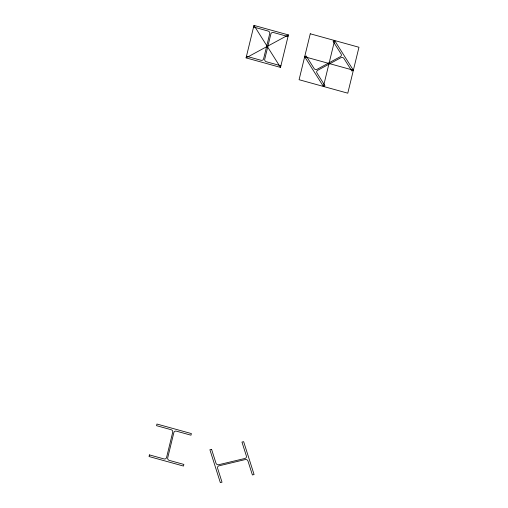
<?xml version="1.0" encoding="UTF-8"?>
<svg xmlns="http://www.w3.org/2000/svg" width="508" height="508" viewBox="0 0 508 508"><rect width="100%" height="100%" fill="white"/><g stroke="black" fill="none" stroke-linecap="round" stroke-linejoin="round"><path stroke-width="0.76" d="M246.069 57.88L253.975 25.4L288.411 34.925L280.505 67.399L246.069 57.88L288.411 34.925M323.431 86.455L334.613 40.526L333.115 41.332L341.059 53.905A2.153 2 27.1 0 1 340.385 56.661L317.036 69.323A2.153 2 27.1 0 1 314.109 68.517L306.172 55.944L304.673 56.756L323.431 86.455L324.93 85.642L316.986 73.069A2.153 2 27.1 0 1 317.659 70.314L341.008 57.652A2.153 2 27.1 0 1 343.935 58.464L351.873 71.037L353.371 70.225L334.613 40.526M253.581 27.026L268.161 31.058A2.153 2 27.1 0 1 269.748 33.579L263.582 58.909A2.153 2 27.1 0 1 261.042 60.287L246.469 56.255M288.017 36.551L273.437 32.518A2.153 2 27.1 0 0 270.897 33.896L264.731 59.226A2.153 2 27.1 0 0 266.325 61.747L280.899 65.78M304.673 56.756L353.371 70.225M253.975 25.4L280.505 67.399M149.435 454.901L149.041 456.527L183.471 466.052L183.871 464.426L169.291 460.394A2.153 2 27.1 0 1 167.697 457.873L173.863 432.543A2.153 2 27.1 0 1 176.409 431.165L190.983 435.197L191.376 433.572L156.947 424.047L156.547 425.672L171.126 429.705A2.153 2 27.1 0 1 172.72 432.225L166.554 457.556A2.153 2 27.1 0 1 164.014 458.934L149.435 454.901M310.261 33.788L299.085 79.718L347.783 93.186L358.959 47.257L310.261 33.788M211.582 449.326L209.893 449.726L220.332 482.6L222.021 482.2L217.602 468.281A2.153 2 27.1 0 1 218.999 465.823L245.326 459.543A2.153 2 27.1 0 1 247.98 461.029L252.4 474.948L254.083 474.548L243.649 441.674L241.96 442.074L246.38 455.994A2.153 2 27.1 0 1 244.983 458.445L218.65 464.731A2.153 2 27.1 0 1 216.002 463.239L211.582 449.326"/></g></svg>
